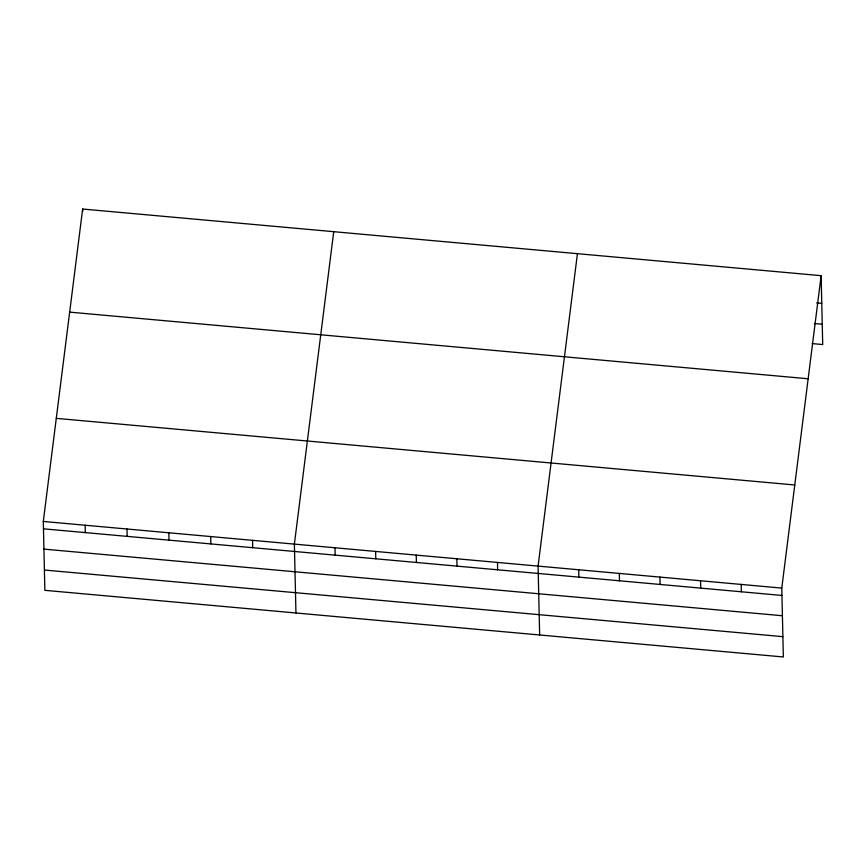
<?xml version="1.0" encoding="UTF-8"?>
<svg xmlns="http://www.w3.org/2000/svg" width="866" height="866" viewBox="0 0 866 866"><rect width="100%" height="100%" fill="white"/><g stroke="black" fill="none" stroke-linecap="round" stroke-linejoin="round"><path stroke-width="1.3" d="M821.141 275.669L781.782 588.09L783.351 656.969L44.859 590.331L43.3 521.451L82.649 209.031L821.141 275.669L822.7 344.549L812.221 343.596M333.735 231.687L294.386 544.108L295.945 612.987M577.438 253.673L538.089 566.093L539.648 634.973M816.519 302.862L821.769 303.327M814.376 323.538L822.235 324.252M69.67 312.128L808.151 378.767M56.29 418.354L794.772 484.982M43.3 521.451L781.782 588.09M43.462 528.823L781.955 595.451M43.928 549.12L782.409 615.748M44.404 570.034L782.886 636.662M741.166 584.42L741.339 591.781M700.551 580.75L700.724 588.122M659.935 577.092L660.098 584.453M619.32 573.422L619.482 580.794M578.705 569.763L578.867 577.124M497.474 562.435L497.636 569.796M456.847 558.765L457.021 566.137M416.232 555.106L416.405 562.467M375.617 551.436L375.79 558.808M335.001 547.777L335.164 555.138M252.536 540.33L252.71 547.702M210.687 536.552L210.86 543.924M168.838 532.785L169.011 540.146M126.999 529.007L127.161 536.368M82.649 209.031L82.703 211.488M85.149 525.229L85.312 532.601"/></g></svg>
